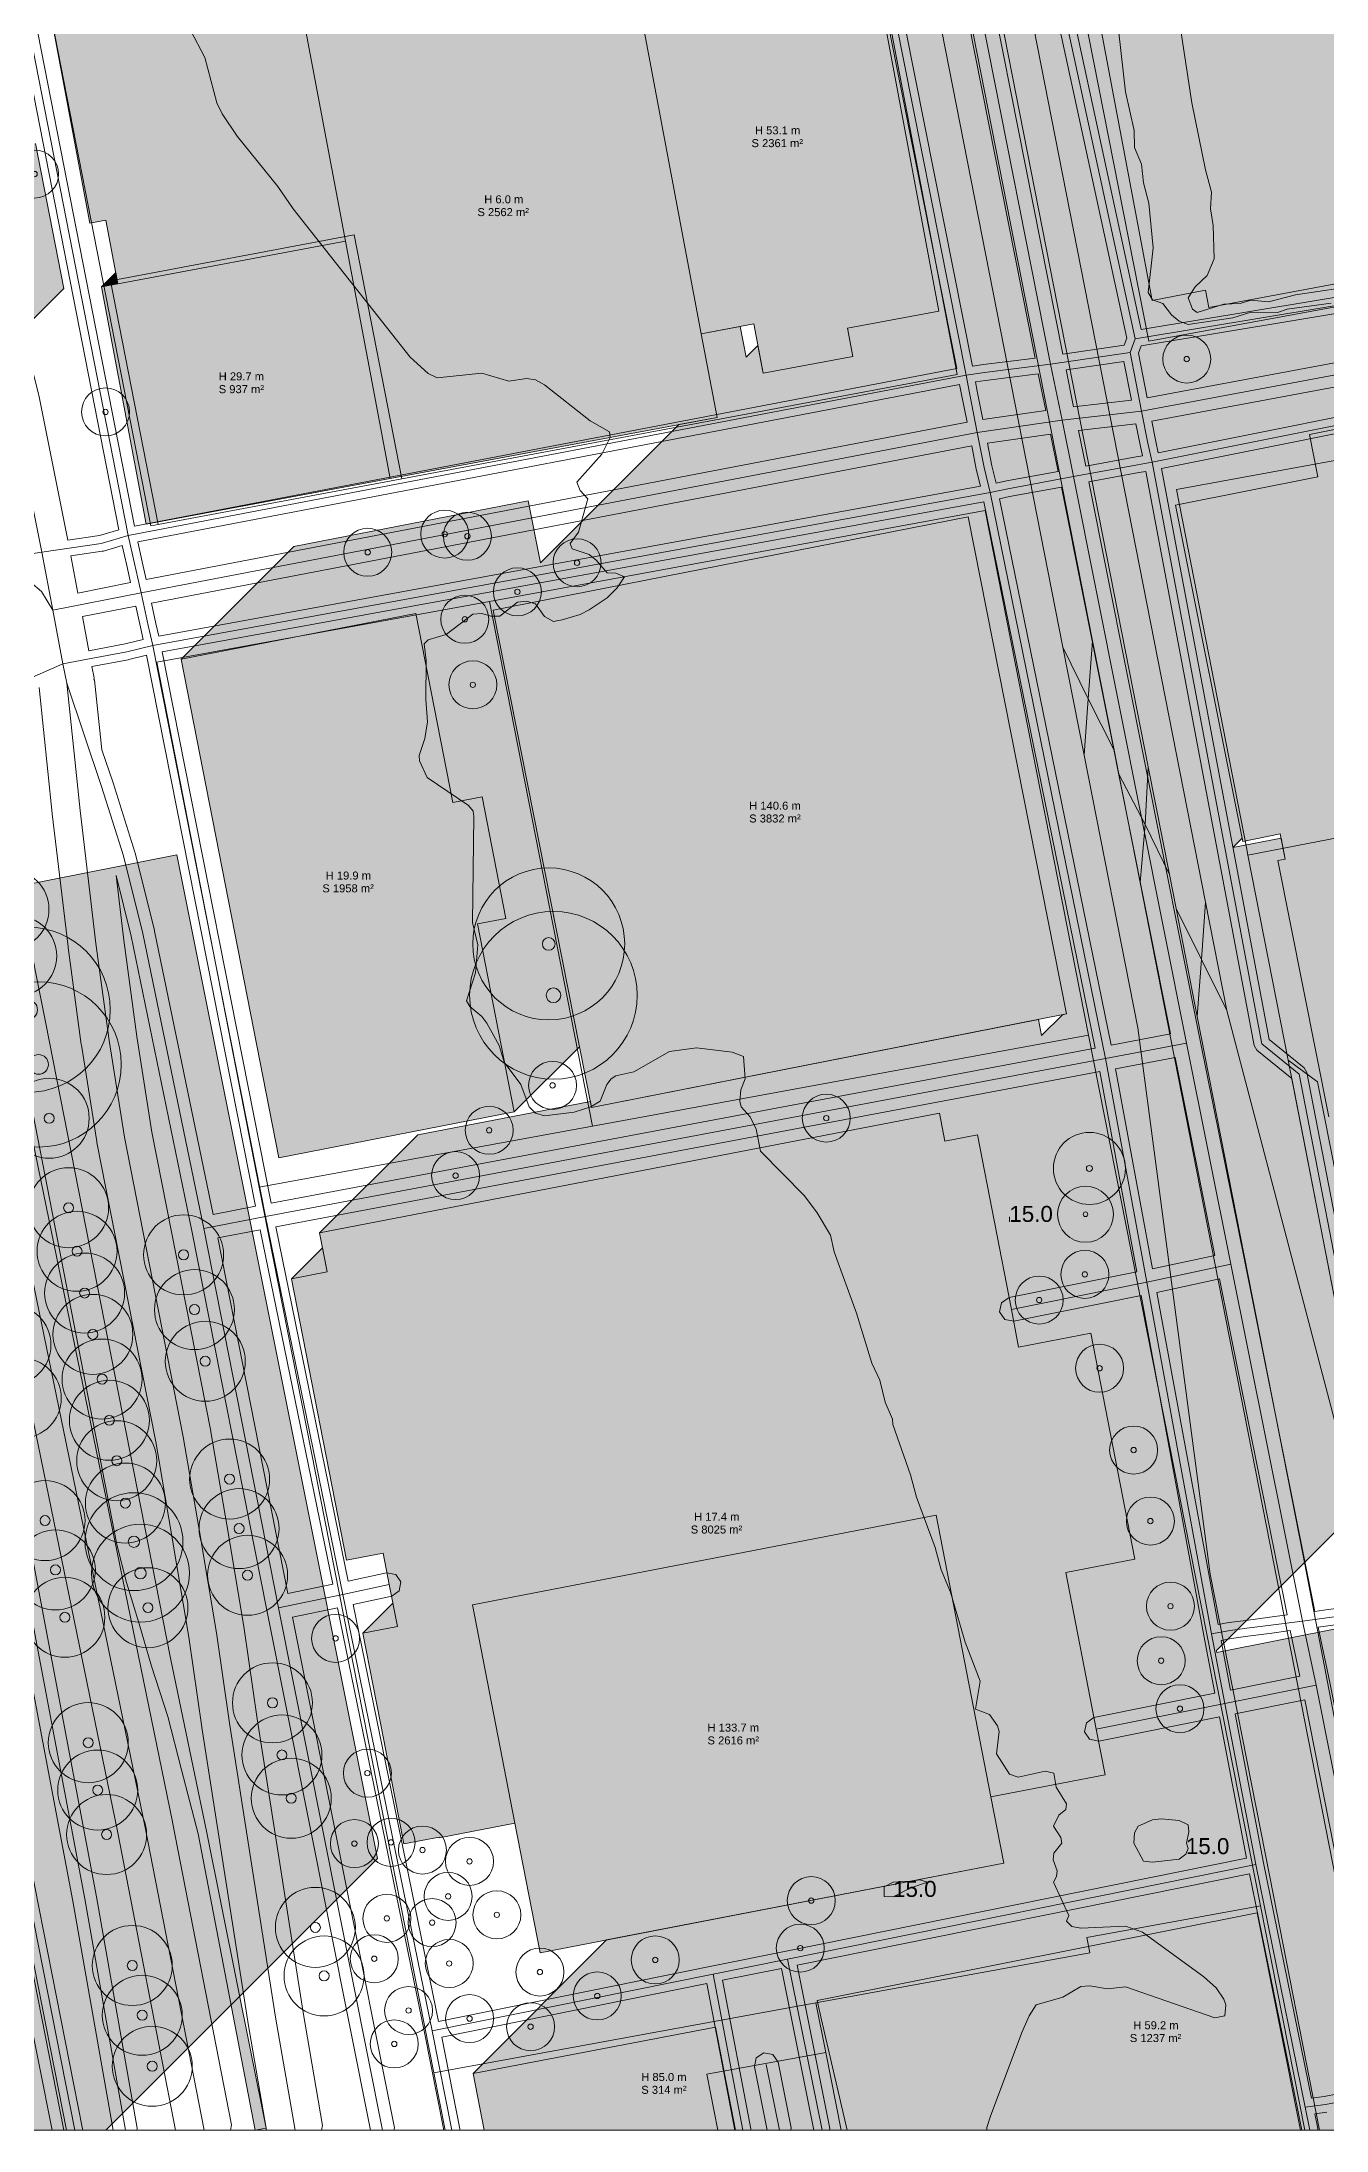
# Model space of a CAD drawing. Header units: metres. Extents: x -8 to 1190, y -11 to 1223.
# Drawn here: x 789.3 to 949.8, y 0 to 261 of the extents above; entities that cross this region are included whole.
import ezdxf

# ---------------------------------------------------------------- set-up
doc = ezdxf.new("R2010")
doc.units = ezdxf.units.M
doc.header["$MEASUREMENT"] = 0
for name, color, linetype, lineweight, true_color in [('TPX_BUILDING_AREAS_TEXT', 7, 'CONTINUOUS', 0, 0x000000), ('TPX_BUILDING_HEIGHTS_TEXT', 7, 'CONTINUOUS', 0, 0x000000), ('TPX_BUILDINGS', 7, 'CONTINUOUS', 0, 0x000000), ('TPX_BUILDINGS_HATCH', 7, 'CONTINUOUS', 0, 0xf0f0f0), ('TPX_BUILDINGS_SHADOWS_HATCH', 7, 'CONTINUOUS', 0, 0x000000), ('TPX_BUILDINGS_SHADOWS_OUTLINES', 7, 'CONTINUOUS', 0, 0x000000), ('TPX_CADASTRES', 7, 'CONTINUOUS', 0, 0x646464), ('TPX_CONTOUR_LINES_5M', 7, 'CONTINUOUS', 0, 0x969696), ('TPX_CONTOUR_LINES_5M_TEXT', 7, 'CONTINUOUS', 0, 0x000000), ('TPX_FRAME_PROJECT', 7, 'CONTINUOUS', 0, 0x000000), ('TPX_RAILWAYS_AXES', 7, 'CONTINUOUS', 0, 0x464646), ('TPX_ROADS_AXES', 7, 'CONTINUOUS', 0, 0x323232), ('TPX_ROADS_CONTOURS', 7, 'CONTINUOUS', 0, 0x646464), ('TPX_ROADS_HATCH', 7, 'CONTINUOUS', 0, 0xc8c8c8), ('TPX_VEGETATION_GREEN_SPACES', 7, 'CONTINUOUS', 0, 0x58ba48), ('TPX_VEGETATION_GREEN_SPACES_HATCH', 7, 'CONTINUOUS', 0, 0x58ba48), ('TPX_VEGETATION_TREES_INDIVIDUAL', 7, 'CONTINUOUS', 0, 0x136734)]:
    doc.layers.add(name, color=color, linetype=linetype, lineweight=lineweight, true_color=true_color)
doc.styles.add('TPX_TEXTE', font='arial.ttf')

# ---------------------------------------------------------------- blocks, each defined once
blk = doc.blocks.new('TREETR003_CR030')
at = {"layer": 'TPX_VEGETATION_TREES_INDIVIDUAL'}
for radius in [3, 0.333]:
    blk.add_circle((0, 0, 0.04), radius, dxfattribs=at)
blk = doc.blocks.new('TREETR003_CR035')
at = {"layer": 'TPX_VEGETATION_TREES_INDIVIDUAL'}
for radius in [3.5, 0.292]:
    blk.add_circle((0, 0, 0.04), radius, dxfattribs=at)
blk = doc.blocks.new('TREETR004_CR045')
at = {"layer": 'TPX_VEGETATION_TREES_INDIVIDUAL'}
for radius in [4.5, 0.375]:
    blk.add_circle((0, 0, 0.04), radius, dxfattribs=at)
blk = doc.blocks.new('TREETR008_CR095')
at = {"layer": 'TPX_VEGETATION_TREES_INDIVIDUAL'}
for radius in [9.5, 0.792]:
    blk.add_circle((0, 0, 0.04), radius, dxfattribs=at)
blk = doc.blocks.new('TREETR006_CR050')
at = {"layer": 'TPX_VEGETATION_TREES_INDIVIDUAL'}
for radius in [5, 0.625]:
    blk.add_circle((0, 0, 0.04), radius, dxfattribs=at)
blk = doc.blocks.new('TREETR007_CR061')
at = {"layer": 'TPX_VEGETATION_TREES_INDIVIDUAL'}
for radius in [6.12, 0.708]:
    blk.add_circle((0, 0, 0.04), radius, dxfattribs=at)
blk = doc.blocks.new('TREETR009_CR105')
at = {"layer": 'TPX_VEGETATION_TREES_INDIVIDUAL'}
for radius in [10.48, 0.917]:
    blk.add_circle((0, 0, 0.04), radius, dxfattribs=at)
blk = doc.blocks.new('TREETR012_CR103')
at = {"layer": 'TPX_VEGETATION_TREES_INDIVIDUAL'}
for radius in [10.33, 1.23]:
    blk.add_circle((0, 0, 0.04), radius, dxfattribs=at)

msp = doc.modelspace()

# ---------------------------------------------------------------- hatches: boundary and pattern name
at = {"layer": 'TPX_BUILDINGS_HATCH'}
for points in [[(976.98, 334.88), (910.4, 322.41), (928.06, 228.71), (934.76, 229.97), (935.16, 227.83), (963.93, 233.21), (963.53, 235.35), (960.53, 251.27), (955.61, 277.4), (952.42, 294.28), (983.54, 300.1), (976.98, 334.88)], [(863.7, 310.4), (855.83, 308.94), (862.27, 274.65), (871.71, 224.53), (878.29, 225.76), (879.44, 219.61), (890.64, 221.69), (889.97, 225.24), (901.4, 227.37), (894.68, 263.18), (888.91, 262.11), (879.32, 313.31), (868.52, 311.29), (868.09, 313.6), (863.26, 312.7), (863.7, 310.4)], [(813.68, 304.15), (783.93, 298.59), (795.26, 238.35), (797.3, 238.74), (798.79, 230.78), (827.24, 236.1), (821.42, 267.02), (814.68, 302.92), (813.93, 302.78), (813.68, 304.15)], [(862.27, 274.65), (821.42, 267.02), (827.24, 236.1), (832.83, 206.43), (873.69, 214.08), (871.71, 224.53), (862.27, 274.65)], [(798.79, 230.78), (796.75, 230.41), (802.33, 200.72), (832.83, 206.43), (827.24, 236.1), (798.79, 230.78)], [(948.79, 206.64), (931.01, 203.11), (939.39, 161.09), (944.08, 162.02), (944.71, 158.87), (943.77, 158.69), (950.16, 126.65), (961.3, 128.86), (960.89, 130.95), (967.32, 132.23), (967.92, 129.23), (980.98, 131.81), (980.44, 134.5), (984.3, 135.27), (982.98, 141.91), (981.19, 141.55), (980.12, 146.89), (958.51, 142.61), (954.25, 164.03), (975.85, 168.31), (974.81, 173.56), (979.35, 174.45), (977.35, 184.49), (981.2, 185.25), (986.46, 186.29), (980.05, 218.37), (947.72, 211.96), (948.79, 206.64)], [(905.07, 201.65), (845.69, 189.97), (857.95, 128.04), (857.99, 127.84), (917.36, 139.52), (905.07, 201.65)], [(836.02, 189.59), (806.69, 183.87), (818.91, 121.53), (848.34, 127.27), (843.73, 150.78), (847.28, 151.46), (844.31, 166.66), (840.65, 165.95), (836.02, 189.59)], [(824.94, 107.28), (820.5, 106.41), (827.35, 71.23), (831.94, 72.12), (832.7, 68.21), (833.72, 62.96), (829.42, 62.13), (831.98, 48.97), (834.54, 35.79), (838.93, 36.63), (838.95, 36.54), (848.41, 38.37), (851.56, 22.17), (909.52, 33.38), (907.92, 41.66), (922.2, 44.43), (921.09, 50.11), (917.29, 69.69), (925.91, 71.36), (920.42, 99.63), (911.38, 97.88), (910.47, 102.59), (906.22, 124.41), (902.15, 123.62), (901.47, 127.13), (823.99, 112.15), (824.94, 107.28)], [(759.52, 118.49), (741.59, 114.92), (764.55, 0), (790.59, 0), (779.17, 57.16), (766.64, 119.89), (762.62, 119.1), (759.52, 118.49)], [(901.07, 76.87), (843.1, 65.67), (848.41, 38.37), (851.56, 22.17), (909.52, 33.38), (907.92, 41.66), (901.07, 76.87)], [(941.2, 27.18), (886.21, 16.22), (886.76, 13.78), (889.94, 0), (946.63, 0), (941.2, 27.18)], [(873.49, 12.9), (843.21, 7.11), (844.58, 0), (875.98, 0), (873.49, 12.9)]]:
    msp.add_hatch(color=256, dxfattribs=at).paths.add_polyline_path(points)
at = {"layer": 'TPX_BUILDINGS_SHADOWS_HATCH'}
h = msp.add_hatch(color=256, dxfattribs=at)
h.paths.add_polyline_path([(820.76, 197.94), (806.69, 183.87), (836.02, 189.59), (840.65, 165.95), (844.31, 166.66), (847.28, 151.46), (843.73, 150.78), (848.34, 127.27), (856.49, 135.43), (845.69, 189.97), (905.07, 201.65), (917.36, 139.52), (916.85, 139.42), (914.25, 136.81), (913.85, 138.83), (857.99, 127.84), (857.85, 128.59), (836.26, 124.42), (823.99, 112.15), (901.47, 127.13), (902.15, 123.62), (906.22, 124.41), (910.47, 102.59), (911.38, 97.88), (920.42, 99.63), (925.91, 71.36), (917.29, 69.69), (921.09, 50.11), (922.2, 44.43), (907.92, 41.66), (909.52, 33.38), (859.88, 23.78), (843.21, 7.11), (873.49, 12.9), (875.98, 0), (889.94, 0), (886.76, 13.78), (886.21, 16.22), (941.2, 27.18), (946.63, 0), (971.8, 0), (969.06, 13.62), (960.15, 57.8), (968.89, 59.55), (967.59, 65.96), (936.16, 59.69), (936.11, 59.97), (978.93, 102.79), (973.41, 101.7), (967.92, 129.23), (967.32, 132.23), (960.89, 130.95), (961.3, 128.86), (950.16, 126.65), (943.77, 158.69), (944.71, 158.87), (944.19, 161.47), (938.14, 160.31), (939.31, 161.47), (931.01, 203.11), (948.79, 206.64), (947.72, 211.96), (980.05, 218.37), (986.46, 186.29), (999.41, 188.86), (1000.36, 184.08), (1007.79, 146.81), (1015.14, 109.96), (1003.67, 107.69), (974.26, 78.28), (1019.42, 87.35), (1031.95, 25.21), (1037.02, 0), (1050.86, 0), (1055.22, 4.36), (1055.04, 5.24), (1052.65, 14.83), (1050.31, 28.52), (1038.61, 90.39), (1101.74, 102.52), (1113.86, 39.95), (1115.19, 31.82), (1116.17, 26.52), (1106.13, 24.67), (1106.71, 21.57), (1099.18, 20.19), (1098.61, 23.29), (1083.08, 20.43), (1084.08, 15.6), (1117.36, 22.46), (1122.01, 0), (1141.64, 0), (1135.67, 31.11), (1134.43, 37.86), (1133.31, 44), (1124.2, 90.89), (1127.67, 91.56), (1126.46, 97.9), (1128.2, 98.34), (1126.92, 105.47), (1156.02, 111.37), (1157.69, 102.89), (1171.48, 105.51), (1171.23, 106.82), (1176.69, 107.86), (1177.96, 101.21), (1182.56, 102.09), (1184.57, 91.62), (1184.57, 144.83), (1162.74, 140.41), (1168.24, 145.92), (1158.22, 144.02), (1159.56, 137.23), (1158.47, 137.02), (1146, 124.55), (1144.13, 134.22), (1118.27, 129.17), (1117.34, 133.89), (1116.58, 138.22), (1105.52, 136.09), (1099.25, 167.18), (1054.1, 158.12), (1041.12, 145.14), (1035.3, 174.32), (1037.28, 176.3), (1036.04, 182.51), (1023.36, 180.13), (1016.57, 215.9), (1013.66, 215.33), (1010.25, 232.41), (1016.78, 238.94), (1016.17, 242.05), (1010, 240.89), (997.07, 299.61), (989.84, 298.19), (988.54, 305.1), (995.65, 312.21), (992.73, 327.59), (991.72, 327.4), (989.95, 336.74), (1053.81, 348.77), (1072.08, 252.58), (1087.43, 267.92), (1069.15, 364.12), (1011.67, 353.28), (1009.08, 366.99), (942.5, 354.51), (920.33, 332.35), (916.86, 350.86), (906.07, 348.84), (905.64, 351.14), (900.81, 350.25), (897.89, 347.32), (893.38, 346.49), (855.83, 308.94), (863.7, 310.4), (863.26, 312.7), (868.09, 313.6), (868.52, 311.29), (879.32, 313.31), (888.91, 262.11), (894.68, 263.18), (901.4, 227.37), (889.97, 225.24), (890.64, 221.69), (879.44, 219.61), (878.8, 223.08), (877.31, 221.59), (876.59, 225.44), (871.71, 224.53), (873.69, 214.08), (868.9, 213.18), (851.61, 195.89), (850.09, 203.66), (820.76, 197.94)])
h.paths.add_polyline_path([(910.4, 322.41), (976.98, 334.88), (983.54, 300.1), (952.42, 294.28), (955.61, 277.4), (960.53, 251.27), (985.15, 255.88), (988.56, 256.52), (988.4, 257.37), (997.12, 259.01), (999.27, 247.58), (994.79, 246.74), (995.8, 241.39), (963.53, 235.35), (963.93, 233.21), (935.16, 227.83), (934.76, 229.97), (928.06, 228.71), (910.4, 322.41)], flags=16)
h.paths.add_polyline_path([(932.85, 332.19), (936.91, 333.01), (937.25, 331.36), (933.19, 330.54), (932.85, 332.19)], flags=16)
for points in [[(704.47, 313.37), (666.36, 275.26), (673.11, 276.7), (688.33, 282.46), (734.09, 290.61), (734.74, 287.25), (734.85, 286.7), (735.38, 283.76), (736.01, 280.47), (736.15, 279.76), (737.17, 274.41), (737.35, 273.42), (742.17, 247.99), (743.21, 242.54), (744.04, 238.19), (744.79, 234.26), (745.19, 232.12), (745.87, 232.24), (747.7, 222.96), (746.61, 222.75), (749.02, 209.96), (750.37, 210.22), (753.92, 192.1), (792.03, 230.21), (788.48, 248.33), (787.13, 248.07), (784.87, 260.12), (785.81, 261.07), (783.98, 270.35), (783.31, 270.24), (782.9, 272.37), (782.15, 276.31), (781.32, 280.66), (780.29, 286.11), (775.46, 311.53), (775.28, 312.52), (774.26, 317.87), (774.13, 318.58), (773.5, 321.87), (772.96, 324.82), (772.85, 325.37), (772.2, 328.72), (726.44, 320.58), (711.22, 314.81), (704.47, 313.37)], [(798.53, 232.18), (796.75, 230.41), (798.79, 230.78), (798.53, 232.18)], [(727.55, 143.62), (723.31, 139.38), (734.3, 141.57), (738.72, 142.44), (754.13, 145.51), (756.29, 134.67), (759.52, 118.49), (762.62, 119.1), (766.64, 119.89), (779.17, 57.16), (790.59, 0), (797.29, 0), (831.23, 33.95), (818.69, 96.69), (806.16, 159.42), (802.15, 158.63), (799.05, 158.01), (781.12, 154.45), (761.37, 134.71), (760.53, 138.92), (758.37, 149.75), (742.97, 146.68), (738.54, 145.81), (727.55, 143.62)], [(824.36, 110.27), (820.5, 106.41), (824.94, 107.28), (824.36, 110.27)], [(833.16, 65.87), (829.42, 62.13), (833.72, 62.96), (833.16, 65.87)]]:
    msp.add_hatch(color=256, dxfattribs=at).paths.add_polyline_path(points)
at = {"layer": 'TPX_ROADS_HATCH'}
msp.add_hatch(color=256, dxfattribs=at).paths.add_polyline_path([(878.59, 9.03), (878.37, 7.91), (879.95, 0), (882.89, 0), (882.95, 0.29), (881.31, 8.49), (880.67, 9.45), (879.55, 9.67), (878.59, 9.03)])
at = {"layer": 'TPX_VEGETATION_GREEN_SPACES_HATCH'}
msp.add_hatch(color=256, dxfattribs=at).paths.add_polyline_path([(782.08, 177.21), (778.37, 176.51), (779.4, 171.46), (781.27, 161.58), (783.39, 151.18), (786.06, 137.88), (798.66, 73.22), (799.85, 68.47), (801.46, 63.29), (802.98, 57.99), (805.03, 51.73), (806.74, 45.04), (808.81, 37.03), (815.96, 0), (817.32, 0.27), (809.9, 37.17), (805.35, 58.99), (789.73, 138.54), (787.04, 152.13), (784.93, 162.58), (783.01, 172.36), (782.08, 177.21)])

# ---------------------------------------------------------------- linework, layer by layer
at = {"layer": 'TPX_BUILDINGS', "elevation": 0.04}
for points in [[(976.98, 334.88), (910.4, 322.41), (928.06, 228.71), (934.76, 229.97), (935.16, 227.83), (963.93, 233.21), (963.53, 235.35), (960.53, 251.27), (955.61, 277.4), (952.42, 294.28), (983.54, 300.1)], [(863.7, 310.4), (855.83, 308.94), (862.27, 274.65), (871.71, 224.53), (878.29, 225.76), (879.44, 219.61), (890.64, 221.69), (889.97, 225.24), (901.4, 227.37), (894.68, 263.18), (888.91, 262.11), (879.32, 313.31), (868.52, 311.29), (868.09, 313.6), (863.26, 312.7)], [(813.68, 304.15), (783.93, 298.59), (795.26, 238.35), (797.3, 238.74), (798.79, 230.78), (827.24, 236.1), (821.42, 267.02), (814.68, 302.92), (813.93, 302.78)], [(862.27, 274.65), (821.42, 267.02), (827.24, 236.1), (832.83, 206.43), (873.69, 214.08), (871.71, 224.53)], [(798.79, 230.78), (796.75, 230.41), (802.33, 200.72), (832.83, 206.43), (827.24, 236.1)], [(905.07, 201.65), (845.69, 189.97), (857.95, 128.04), (857.99, 127.84), (917.36, 139.52)], [(836.02, 189.59), (806.69, 183.87), (818.91, 121.53), (848.34, 127.27), (843.73, 150.78), (847.28, 151.46), (844.31, 166.66), (840.65, 165.95)], [(824.94, 107.28), (820.5, 106.41), (827.35, 71.23), (831.94, 72.12), (832.7, 68.21), (833.72, 62.96), (829.42, 62.13), (831.98, 48.97), (834.54, 35.79), (838.93, 36.63), (838.95, 36.54), (848.41, 38.37), (851.56, 22.17), (909.52, 33.38), (907.92, 41.66), (922.2, 44.43), (921.09, 50.11), (917.29, 69.69), (925.91, 71.36), (920.42, 99.63), (911.38, 97.88), (910.47, 102.59), (906.22, 124.41), (902.15, 123.62), (901.47, 127.13), (823.99, 112.15)], [(759.52, 118.49), (741.59, 114.92), (764.55, 0), (790.59, 0), (779.17, 57.16), (766.64, 119.89), (762.62, 119.1)], [(901.07, 76.87), (843.1, 65.67), (848.41, 38.37), (851.56, 22.17), (909.52, 33.38), (907.92, 41.66)], [(941.2, 27.18), (886.21, 16.22), (886.76, 13.78), (889.94, 0), (946.63, 0)], [(873.49, 12.9), (843.21, 7.11), (844.58, 0), (875.98, 0)]]:
    msp.add_lwpolyline(points, close=True, dxfattribs=at)
msp.add_lwpolyline([(980.05, 218.37), (947.72, 211.96), (948.79, 206.64), (931.01, 203.11), (939.39, 161.09), (944.08, 162.02), (944.71, 158.87), (943.77, 158.69), (950.16, 126.65)], dxfattribs=at)
at = {"layer": 'TPX_BUILDINGS_SHADOWS_OUTLINES', "elevation": 0.04}
for points in [[(910.4, 322.41), (976.98, 334.88), (983.54, 300.1), (952.42, 294.28), (955.61, 277.4), (960.53, 251.27), (985.15, 255.88), (988.56, 256.52), (988.4, 257.37), (997.12, 259.01), (999.27, 247.58), (994.79, 246.74), (995.8, 241.39), (963.53, 235.35), (963.93, 233.21), (935.16, 227.83), (934.76, 229.97), (928.06, 228.71)], [(798.53, 232.18), (796.75, 230.41), (798.79, 230.78)], [(727.55, 143.62), (723.31, 139.38), (734.3, 141.57), (738.72, 142.44), (754.13, 145.51), (756.29, 134.67), (759.52, 118.49), (762.62, 119.1), (766.64, 119.89), (779.17, 57.16), (790.59, 0), (797.29, 0), (831.23, 33.95), (818.69, 96.69), (806.16, 159.42), (802.15, 158.63), (799.05, 158.01), (781.12, 154.45), (761.37, 134.71), (760.53, 138.92), (758.37, 149.75), (742.97, 146.68), (738.54, 145.81)], [(824.36, 110.27), (820.5, 106.41), (824.94, 107.28)], [(833.16, 65.87), (829.42, 62.13), (833.72, 62.96)]]:
    msp.add_lwpolyline(points, close=True, dxfattribs=at)
for points in [[(894.68, 263.18), (901.4, 227.37), (889.97, 225.24), (890.64, 221.69), (879.44, 219.61), (878.8, 223.08), (877.31, 221.59), (876.59, 225.44), (871.71, 224.53), (873.69, 214.08), (868.9, 213.18), (851.61, 195.89), (850.09, 203.66), (820.76, 197.94), (806.69, 183.87), (836.02, 189.59), (840.65, 165.95), (844.31, 166.66), (847.28, 151.46), (843.73, 150.78), (848.34, 127.27), (856.49, 135.43), (845.69, 189.97), (905.07, 201.65), (917.36, 139.52), (916.85, 139.42), (914.25, 136.81), (913.85, 138.83), (857.99, 127.84), (857.85, 128.59), (836.26, 124.42), (823.99, 112.15), (901.47, 127.13), (902.15, 123.62), (906.22, 124.41), (910.47, 102.59), (911.38, 97.88), (920.42, 99.63), (925.91, 71.36), (917.29, 69.69), (921.09, 50.11), (922.2, 44.43), (907.92, 41.66), (909.52, 33.38), (859.88, 23.78), (843.21, 7.11), (873.49, 12.9), (875.98, 0), (889.94, 0), (886.76, 13.78), (886.21, 16.22), (941.2, 27.18), (946.63, 0), (971.8, 0)], [(753.92, 192.1), (792.03, 230.21), (788.48, 248.33)], [(950.16, 126.65), (943.77, 158.69), (944.71, 158.87), (944.19, 161.47), (938.14, 160.31), (939.31, 161.47), (931.01, 203.11), (948.79, 206.64), (947.72, 211.96), (980.05, 218.37)], [(967.59, 65.96), (936.16, 59.69), (936.11, 59.97), (978.93, 102.79)]]:
    msp.add_lwpolyline(points, dxfattribs=at)
at = {"layer": 'TPX_CADASTRES', "elevation": 0.02}
for points in [[(1053.71, 348.88), (908.24, 322.01), (927.64, 223.62), (964.35, 230.36), (955.08, 277.39), (990.91, 283.97), (991.58, 280.36), (993.51, 280.71), (1001.58, 237.2), (1073.03, 250.33)], [(884.71, 318.63), (783.4, 300.03), (802.9, 200.52), (803.82, 200.69), (797.85, 231.17), (828.32, 236.89), (834.29, 206.41), (903.68, 219.45)], [(828.32, 236.89), (797.85, 231.17), (803.82, 200.69), (834.29, 206.41)], [(995.47, 216.85), (931.12, 205.05), (939.86, 160.32), (940.05, 159.37), (954.82, 162.24), (954.9, 161.83), (968.93, 164.55), (968.9, 164.7), (975.94, 166.07), (972.85, 181.87), (1001.24, 187.38), (1001.22, 187.51)], [(907.18, 202.45), (845.22, 191.09), (858.1, 125.5), (920.13, 136.87)], [(845.22, 191.09), (803.64, 183.47), (816.45, 117.87), (858.1, 125.5)], [(954.82, 162.24), (940.05, 159.37), (945.06, 133.74), (948.75, 131.03), (951.14, 118.81), (959.87, 120.52), (962.21, 108.52), (970.49, 110.14), (972.34, 100.67), (1016.54, 109.3), (1001.24, 187.38), (972.85, 181.87), (975.94, 166.07), (968.9, 164.7), (968.93, 164.55), (954.9, 161.83)], [(763, 147.62), (721.41, 140.03), (749.39, 0), (792.02, 0)], [(858.1, 125.5), (816.45, 117.87), (838.28, 7.16), (886.05, 15.92), (920.27, 22.19), (919.9, 24.08), (941.61, 28.06), (920.13, 136.87)], [(948.75, 131.03), (945.06, 133.74), (952.29, 96.75), (955, 97.28), (972.34, 100.67), (970.49, 110.14), (962.21, 108.52), (959.87, 120.52), (951.14, 118.81)], [(920.27, 22.19), (886.05, 15.92), (887.28, 9.73), (889.2, 0), (947.14, 0), (941.61, 28.06), (919.9, 24.08)], [(886.05, 15.92), (838.28, 7.16), (839.69, 0), (873.8, 0), (872.41, 7.01), (887.28, 9.73)]]:
    msp.add_lwpolyline(points, close=True, dxfattribs=at)
at = {"layer": 'TPX_CONTOUR_LINES_5M', "elevation": 0.05}
for points in [[(923.63, 264.74), (924.74, 254.79), (925.82, 249.92), (925.86, 247.81), (926.75, 245.74), (926.98, 243.38), (927.66, 240.86), (928.2, 235.28), (927.57, 229.71), (928.1, 228.77), (929.4, 228.31), (930.51, 226.92), (931.45, 226.12), (932.57, 225.68), (938.15, 226.52), (940.39, 227.23), (943.74, 227.19), (944.96, 227.61), (950.45, 228.36)], [(931.11, 265.96), (933.05, 253.41), (934.72, 245.04), (935.5, 242.25), (935.38, 240.16), (935.7, 238.07), (935.83, 233.89), (934.96, 231.8), (933.44, 230.4), (932.59, 229.01), (933.12, 227.61), (933.68, 227.19), (937.04, 228.23), (939.06, 228.31), (940.39, 228.75), (942.62, 228.54), (945.98, 229.38), (951.56, 230.25)], [(907.39, 0), (907.39, 0.35), (907.87, 1.74), (911.8, 12.2), (912.69, 14.29), (913.57, 15.67), (916.92, 16.62), (919.16, 17.98), (920.27, 18.04), (922.51, 17.69), (924.74, 17.94), (935.92, 14.05), (937.17, 14.29), (937.28, 15.69), (937.05, 16.38), (936.08, 17.78), (934.53, 19.17), (926.87, 24.75), (924.74, 25.51), (919.16, 25.25), (918.04, 25.45), (917.35, 26.14), (917.67, 26.84), (915.74, 31.02), (916.12, 31.72), (916.19, 32.42), (915.7, 33.81), (915.8, 34.65), (916.8, 35.9), (916.66, 36.6), (915.72, 37.99), (916.41, 39.39), (917.27, 40.09), (917.35, 40.78), (916.07, 42.87), (915.8, 44.64), (914.69, 44.87), (911.33, 44.12), (910.22, 44.51), (908.61, 47.06), (908.95, 49.85), (908.72, 50.54), (907.75, 51.94), (905.99, 52.63), (906.58, 56.12), (904.68, 61), (902.86, 67.27), (901.68, 70.06), (900.96, 72.85), (898.61, 79.12), (897.88, 81.91), (895.65, 88.19), (895.61, 88.88), (894.71, 90.98), (894.02, 93.76), (893.05, 95.86), (891.11, 102.13), (888.32, 109.8), (887.88, 111.89), (886.18, 114.68), (884.61, 116.77), (879.1, 122.35), (878.59, 125.14), (877.81, 126.65), (876.7, 127.92), (876.52, 128.62), (876.67, 130.02), (877.18, 131.41), (877.01, 134.2), (875.57, 134.75), (871.1, 135.28), (867.75, 134.81), (863.28, 132.29), (861.05, 131.78), (860.43, 131.41), (859.89, 130.71), (859.07, 128.62), (857.91, 127.92), (855.84, 127.23), (852.11, 126.8), (850.99, 127.12), (850.21, 127.92), (849.16, 130.71), (847.07, 133.5), (846.46, 135.59), (844.91, 138.38), (844.28, 139.22), (842.79, 140.47), (842.35, 141.17), (843.5, 144.66), (843.76, 148.14), (843.12, 150.93), (843.3, 164.18), (843.19, 164.87), (842.63, 165.57), (837.44, 169.06), (836.47, 171.15), (836.46, 171.84), (837.16, 173.94), (837.47, 176.03), (837.28, 178.82), (837.34, 183.7), (837.06, 185.79), (837.58, 186.28), (839.81, 186.93), (843.17, 189.47), (844.28, 189.57), (845.4, 189.23), (846.52, 189.25), (848.75, 191), (849.87, 191.11), (850.99, 190.8), (852.11, 189.19), (853.22, 188.59), (854.34, 188.77), (856.58, 189.44), (857.69, 190.01), (859.93, 191.52), (861.19, 192.76), (862.13, 194.15), (861.05, 194.6), (859.93, 194.66), (858.58, 196.24), (857.7, 196.94), (855.58, 197.64), (855.34, 198.33), (856.35, 199.73), (857.53, 203.91), (856.58, 204.94), (856.17, 206), (859.26, 209.49), (860.32, 211.58), (860.22, 212.28), (857.82, 213.67), (852.11, 218.17), (850.99, 218.79), (849.87, 218.94), (847.64, 218.63), (844.28, 219.6), (838.7, 219.04), (837.58, 219.58), (835.34, 221.63), (820.7, 240.16), (818.8, 242.95), (813.69, 249.23), (811.84, 252.01), (811.17, 253.41), (809.64, 259.06), (807.88, 262.47)], [(910.22, 114.17), (910.22, 113.53), (910.22, 114.17)], [(928.1, 38.78), (926.31, 37.99), (925.86, 37.16), (925.8, 35.9), (926.98, 33.65), (928.1, 33.51), (931.45, 33.86), (932.29, 34.51), (932.59, 35.21), (932.35, 35.9), (932.65, 37.3), (932.57, 38.15), (931.45, 38.72), (929.21, 38.9), (928.1, 38.78)], [(897.92, 31.13), (895.69, 31.01), (894.57, 30.44), (894.57, 29.23), (895.69, 29.16), (897.92, 30.29), (899.99, 31.02), (899.04, 31.28), (897.92, 31.13)]]:
    msp.add_lwpolyline(points, dxfattribs=at)
at = {"layer": 'TPX_FRAME_PROJECT', "elevation": 0}
msp.add_lwpolyline([(0, 0), (1184.57, 0), (1184.57, 1218.59), (0, 1218.59)], close=True, dxfattribs=at)
at = {"layer": 'TPX_RAILWAYS_AXES', "elevation": 0.03}
for points in [[(722.46, 1218.59), (758.46, 1044), (792.67, 863.15), (833.81, 650.85), (840.42, 586.33), (846.61, 543.34), (856.45, 493.04), (884.29, 351.45), (916.92, 185.38), (919.58, 171.87), (926.28, 137.79), (935.34, 69.5), (942.77, 31.69), (949, 0)], [(968.98, 0), (962.05, 35.36), (954.91, 73.39), (937.42, 139.94), (934.76, 153.49), (895.39, 353.76), (867.6, 495.21), (857.4, 545.98), (849.42, 587.62), (842.81, 652.13), (802.16, 864.65), (767.5, 1045.86), (734.29, 1218.59)], [(960.86, 0), (954.23, 33.88), (946.95, 71.82), (933.71, 139.22), (931.06, 152.71), (930.22, 156.97), (927.57, 170.42), (891.69, 352.99), (863.88, 494.49), (855.24, 526.27), (841.36, 554.35), (823.35, 579.93), (801.65, 602.4), (776.79, 621.19)], [(774.21, 615.9), (798.51, 597.87), (819.78, 576.27), (837.53, 551.63), (851.32, 524.54), (860.16, 493.76), (887.99, 352.22), (920.63, 186.17), (923.31, 172.5), (923.9, 169.47), (926.57, 155.95), (929.99, 138.51), (943.24, 71.05), (950.67, 33.27), (957.15, 0)], [(923.31, 172.5), (920.07, 178.91), (916.92, 185.38)], [(919.58, 171.87), (920.07, 178.91), (920.63, 186.17)], [(926.57, 155.95), (927.21, 163.2), (927.57, 170.42)], [(930.22, 156.97), (927.21, 163.2), (923.9, 169.47)], [(937.42, 139.94), (934.23, 146.34), (931.06, 152.71)], [(933.71, 139.22), (934.23, 146.34), (934.76, 153.49)]]:
    msp.add_lwpolyline(points, dxfattribs=at)
at = {"layer": 'TPX_ROADS_AXES', "elevation": 0.03}
for points in [[(751.82, 450.63), (757.92, 418.25), (763.42, 390.36), (772.5, 342.21), (773.24, 338.3), (773.69, 336.07), (775.41, 326.59), (776.61, 319.97), (776.97, 318.02), (777.11, 317.26), (777.99, 312.4), (779.07, 306.39), (779.94, 301.93), (800.07, 199.33)], [(877.11, 355.57), (878.91, 348.35), (880.24, 343.01), (881.17, 339.55), (882.5, 331.24), (883.66, 323.99), (884.35, 320.39), (894.86, 269.57), (904.82, 219.38), (905.22, 217.15), (906.21, 212.2), (907.07, 207.82), (907.81, 204.69), (922.25, 133.97), (927.41, 105.99), (935.51, 62.03), (937.17, 53.33), (941.02, 33.22), (947.21, 2.89), (947.8, 0)], [(925.93, 223.9), (915.25, 273.26)], [(905.33, 271.45), (906.83, 263.91), (915.38, 220.74), (916.82, 213.72)], [(925.93, 223.9), (1005.85, 237.16), (1073.5, 249.44), (1074.54, 250.29), (1075.19, 251.24), (1075.17, 252.11)], [(1007.29, 229.83), (1002.21, 228.97), (926.76, 214.88), (916.82, 213.72)], [(925.33, 222.2), (915.38, 220.74), (907.13, 219.69), (904.82, 219.38), (800.07, 199.33), (796.69, 198.34), (789.26, 197.23), (784.1, 196.44), (781.14, 195.8), (773.46, 194.32), (768.71, 193.32), (761.01, 191.76), (758.29, 191.23), (756.49, 190.92), (718.3, 183.88), (684.04, 177.58), (681.78, 177.16), (679.71, 176.77), (676.22, 176.1), (674.29, 175.78), (673.66, 175.66)], [(787.29, 181.23), (791.92, 183.28), (794.98, 183.86), (799.9, 184.79), (803.15, 185.59), (907.81, 204.69), (910.04, 205.16), (918.25, 206.68), (926.25, 208.17), (928.08, 208.48), (1003.26, 223.52)], [(925.33, 222.2), (925.93, 223.9)], [(969.64, 0), (968.35, 6.71), (967.98, 8.59), (967.04, 13.24), (965.51, 20.79), (956.81, 65.33), (958.34, 69.41), (956.81, 78.42), (954.3, 91.53), (946.43, 132.01), (941.8, 135.77), (928.08, 208.48), (927.55, 210.84), (926.76, 214.88), (925.33, 222.2)], [(790.65, 189.97), (789.26, 197.23), (785.47, 216.17)], [(790.65, 189.97), (801.68, 192.16), (906.21, 212.2), (916.82, 213.72)], [(916.82, 213.72), (918.25, 206.68), (932.38, 135.87), (937.92, 108.25), (946.88, 63.64), (948.57, 55.62), (952.56, 35.55), (957.12, 11.42)], [(802.58, 188.09), (801.68, 192.16), (800.87, 195.81), (800.07, 199.33)], [(790.65, 189.97), (789.23, 192.33), (787.86, 193.48), (786.1, 194.13), (784.57, 194.13), (781.59, 193.53)], [(758.66, 189.07), (759.31, 183.82), (759.74, 180.22), (759.7, 178.98), (759.76, 176.24), (760.16, 173.47), (760.55, 170.38), (763.17, 155.88), (764.01, 151.21), (764.9, 146.99), (781.98, 57.73), (793.4, 0)], [(792.4, 180.85), (791.92, 183.28), (790.65, 189.97)], [(802.58, 188.09), (803.15, 185.59), (817.24, 114.19), (826.92, 66.96), (838.09, 12.43), (840.54, 0)], [(820.93, 0), (818.48, 14.14), (812.73, 50.89), (811.11, 62.15), (808.95, 75.09), (806.96, 86.68), (799.6, 124.13), (797.68, 136.19), (796.05, 148.31), (794.06, 164.94), (792.4, 180.85)], [(831.88, 0), (818.86, 65.3), (809.51, 112.7), (801.91, 149.56), (799.49, 159.28), (796.75, 167.95), (792.4, 180.85)], [(771.45, 178.24), (775.37, 165.69), (778.42, 153.37), (802.19, 37.84), (809.56, 0)], [(771.22, 169.32), (771.55, 161.1), (772.22, 153.51), (773.82, 140.4), (776.01, 127.42), (794.65, 28.91), (799.72, 0)], [(932.38, 135.87), (922.25, 133.97), (817.24, 114.19), (809.51, 112.7)], [(937.92, 108.25), (927.41, 105.99), (910.47, 102.59)], [(818.86, 65.3), (826.92, 66.96), (832.7, 68.21)], [(935.51, 62.03), (937.84, 62.47), (939.91, 62.74), (942.91, 63.13), (946.88, 63.64), (949.62, 64), (952.4, 64.37), (954.47, 64.64), (956.81, 65.33)], [(948.57, 55.62), (937.17, 53.33), (921.09, 50.11)], [(941.02, 33.22), (882.51, 21.4), (873.19, 19.52), (838.09, 12.43)], [(882.51, 21.4), (886.82, 0)], [(873.19, 19.52), (876.9, 0)], [(879.84, 8.2), (881.48, 0)], [(947.21, 2.89), (949.74, 3.23), (951.48, 3.55), (954.4, 4.08), (958.39, 4.82), (961.64, 5.41), (963.51, 5.75), (965.47, 6.11), (968.35, 6.71)]]:
    msp.add_lwpolyline(points, dxfattribs=at)
at = {"layer": 'TPX_ROADS_CONTOURS', "elevation": 0.03}
for points in [[(906.59, 323.38), (984.86, 338.33), (1004.66, 237.98), (926.71, 225.05), (916.23, 273.46)], [(781.12, 301.12), (883.57, 319.24), (893.88, 269.37), (903.64, 220.18), (800.86, 200.5)], [(774.71, 299.96), (776.91, 300.38), (779.15, 300.78), (798.91, 200.03), (796.47, 199.32), (792.53, 198.73), (788.91, 216.86), (788.85, 216.94), (788.86, 217.04), (786.14, 227.67), (784.99, 243.45), (784.97, 243.61), (781.12, 265.05), (775.73, 293.44)], [(907.25, 270.77), (913.22, 271.81), (914.48, 272.08), (924.9, 223.97), (924.59, 223.1), (916.92, 221.97), (908.55, 264.25)], [(896.04, 268.78), (897.1, 269), (903.8, 270.17), (905.11, 263.57), (913.45, 221.5), (907.01, 220.68), (905.62, 220.5)], [(926.36, 222.12), (926.68, 223.01), (1005.05, 236.01), (1006.01, 231.13), (1001.94, 230.45), (927.46, 216.54)], [(928.03, 213.59), (1001.51, 227.32), (1002.09, 224.31), (928.84, 209.66), (928.53, 211.05)], [(929.25, 207.7), (1002.47, 222.34), (1008.88, 188.93), (1008.88, 188.92), (1013.55, 166.12), (1015.71, 153.23), (1015.72, 153.2), (1024.79, 105.88), (955.09, 92.69), (947.41, 132.2), (947.06, 132.78), (942.71, 136.32)], [(905.99, 218.53), (907.26, 218.7), (913.84, 219.53), (914.78, 214.94), (906.9, 213.81), (906.2, 217.34)], [(917.32, 220.01), (924.53, 221.07), (925.48, 216.24), (918.26, 215.4)], [(801.27, 198.54), (904.01, 218.21), (904.24, 216.96), (904.93, 213.48), (802.33, 193.81), (801.84, 196.03)], [(907.49, 210.86), (915.38, 212), (916.33, 207.34), (909.86, 206.14), (908.56, 205.87), (908.05, 208.03)], [(918.86, 212.45), (926.05, 213.29), (926.57, 210.65), (926.88, 209.29), (926.07, 209.15), (919.77, 207.98)], [(802.98, 190.88), (905.52, 210.54), (906.09, 207.63), (906.6, 205.49), (803.91, 186.74), (803.55, 188.31)], [(920.17, 206.02), (926.42, 207.18), (927.28, 207.33), (940.81, 135.58), (941.17, 134.99), (945.52, 131.46), (953.32, 91.34), (955.83, 78.24), (957.31, 69.51), (956.05, 66.15), (954.26, 65.62), (952.27, 65.36), (949.49, 64.99), (948.42, 64.85), (939.64, 108.59), (934.09, 136.22)], [(908.99, 203.92), (910.24, 204.18), (916.73, 205.38), (930.37, 137.02), (922.93, 135.62)], [(804.33, 184.79), (907.03, 203.53), (920.96, 135.25), (817.93, 115.85)], [(792.91, 196.76), (796.84, 197.35), (796.97, 197.38), (799.33, 198.07), (799.89, 195.59), (800.37, 193.43), (793.8, 192.12)], [(794.37, 189.18), (801.02, 190.5), (801.6, 187.86), (801.95, 186.32), (799.69, 185.76), (795.17, 184.91)], [(795.55, 182.95), (800.09, 183.8), (800.14, 183.82), (802.37, 184.37), (815.97, 115.48), (810.68, 114.46), (803.37, 149.87), (803.36, 149.93), (800.95, 159.64), (800.92, 159.73), (798.18, 168.4), (796.79, 172.54), (795.88, 181.22), (795.8, 181.37), (795.83, 181.53)], [(923.5, 132.68), (930.95, 134.08), (935.91, 109.35), (928.11, 107.68)], [(818.52, 112.91), (921.54, 132.31), (926.15, 107.27), (910.18, 104.06), (909.22, 103.42), (909, 102.3), (909.64, 101.34), (910.77, 101.12), (926.7, 104.32), (934.53, 61.85), (935.91, 54.61), (920.8, 51.58), (919.85, 50.94), (919.62, 49.81), (920.26, 48.86), (921.39, 48.63), (936.47, 51.66), (939.86, 34), (882.31, 22.38), (872.99, 20.5), (838.87, 13.6), (828.19, 65.7), (833.02, 66.74), (833.96, 67.4), (834.17, 68.53), (833.51, 69.47), (832.38, 69.68), (827.59, 68.64)], [(811.27, 111.52), (816.56, 112.53), (825.64, 68.23), (820.04, 67.08)], [(928.66, 104.72), (936.51, 106.41), (944.94, 64.4), (942.77, 64.12), (939.78, 63.73), (937.71, 63.46), (937.65, 63.45), (936.31, 63.2)], [(948.82, 62.89), (949.75, 63.01), (952.53, 63.38), (954.6, 63.65), (954.75, 63.68), (956.04, 64.06), (964.53, 20.6), (965.76, 14.53), (958.56, 13.21), (954.27, 35.87), (950.29, 55.96)], [(936.68, 61.23), (937.99, 61.48), (940.04, 61.74), (943.04, 62.14), (945.34, 62.44), (946.54, 56.74), (937.87, 55)], [(938.43, 52.06), (947.15, 53.8), (950.84, 35.21), (955.4, 11.09), (956.48, 5.48), (954.22, 5.07), (951.3, 4.53), (949.59, 4.21), (948.01, 4.01), (942, 33.41)], [(878.59, 9.03), (878.37, 7.91), (879.95, 0), (882.89, 0), (882.95, 0.29), (881.31, 8.49), (880.67, 9.45), (879.55, 9.67)]]:
    msp.add_lwpolyline(points, close=True, dxfattribs=at)
for points in [[(788.93, 180.33), (790.58, 164.58), (790.59, 164.52), (792.58, 147.89), (792.58, 147.84), (794.21, 135.72), (794.23, 135.63), (796.15, 123.58), (796.17, 123.46), (803.52, 86.05), (805.5, 74.51), (807.65, 61.61), (809.26, 50.39), (809.27, 50.35), (815.02, 13.6), (815.03, 13.54), (817.37, 0), (824.24, 0), (824.37, 0.6), (821.93, 14.71), (816.19, 51.41), (814.58, 62.65), (814.57, 62.73), (812.4, 75.67), (810.41, 87.27), (810.4, 87.36), (803.05, 124.74), (801.15, 136.69), (799.53, 148.75), (798.56, 156.82), (800.44, 149.23), (808.04, 112.41), (817.39, 65.01), (830.35, 0), (833.29, 0), (833.35, 0.29), (820.62, 64.13), (826.24, 65.29), (837.11, 12.23), (839.52, 0), (841.48, 0), (841.52, 0.19), (839.26, 11.64), (872.4, 18.34), (875.89, 0), (877.85, 0), (877.89, 0.19), (874.36, 18.74), (881.72, 20.22), (885.8, 0), (887.76, 0), (887.8, 0.2), (883.68, 20.61), (940.24, 32.04), (946.23, 2.7), (946.78, 0), (948.74, 0), (948.78, 0.2), (948.4, 2.04), (949.92, 2.24)], [(775.01, 152.6), (798.76, 37.15), (806, 0), (812.86, 0), (813, 0.67), (805.63, 38.51), (805.62, 38.54), (781.85, 154.07)], [(774.54, 127.14), (793.17, 28.64), (798.19, 0), (801.14, 0), (801.2, 0.26), (796.12, 29.17), (796.12, 29.19), (777.49, 127.68)], [(781.19, 56.55), (792.38, 0), (794.34, 0), (794.38, 0.19), (782.96, 57.92)]]:
    msp.add_lwpolyline(points, dxfattribs=at)
at = {"layer": 'TPX_VEGETATION_GREEN_SPACES', "elevation": 0}
msp.add_lwpolyline([(782.08, 177.21), (778.37, 176.51), (779.4, 171.46), (781.27, 161.58), (783.39, 151.18), (786.06, 137.88), (798.66, 73.22), (799.85, 68.47), (801.46, 63.29), (802.98, 57.99), (805.03, 51.73), (806.74, 45.04), (808.81, 37.03), (815.96, 0), (817.32, 0.27), (809.9, 37.17), (805.35, 58.99), (789.73, 138.54), (787.04, 152.13), (784.93, 162.58), (783.01, 172.36)], close=True, dxfattribs=at)

# ---------------------------------------------------------------- block references
at = {"layer": 'TPX_VEGETATION_TREES_INDIVIDUAL'}
for name, p in [('TREETR003_CR030', (788.38, 244.5, 0.04)), ('TREETR003_CR030', (932.4, 221.37, 0.04)), ('TREETR003_CR030', (797.24, 214.77, 0.04)), ('TREETR003_CR030', (839.64, 199.49, 0.04)), ('TREETR003_CR030', (842.47, 199.23, 0.04)), ('TREETR003_CR030', (830.01, 197.22, 0.04)), ('TREETR003_CR030', (856.19, 195.91, 0.04)), ('TREETR003_CR030', (848.73, 192.28, 0.04)), ('TREETR003_CR030', (842.15, 188.85, 0.04)), ('TREETR003_CR030', (843.16, 180.66, 0.04)), ('TREETR006_CR050', (785.16, 152.59, 0.04)), ('TREETR008_CR095', (852.64, 148.27, 0.04)), ('TREETR006_CR050', (786.15, 146.77, 0.04)), ('TREETR009_CR105', (853.23, 141.85, 0.04)), ('TREETR012_CR103', (787.51, 140.05, 0.04)), ('TREETR012_CR103', (788.87, 133.21, 0.04)), ('TREETR003_CR030', (853.12, 130.59, 0.04)), ('TREETR006_CR050', (790.2, 126.48, 0.04)), ('TREETR003_CR030', (845.2, 124.98, 0.04)), ('TREETR003_CR030', (887.34, 126.5, 0.04)), ('TREETR004_CR045', (920.23, 120.21, 0.04)), ('TREETR006_CR050', (792.63, 115.3, 0.04)), ('TREETR003_CR030', (841, 119.31, 0.04)), ('TREETR003_CR035', (919.74, 114.48, 0.04)), ('TREETR006_CR050', (793.68, 109.86, 0.04)), ('TREETR006_CR050', (807, 109.41, 0.04)), ('TREETR006_CR050', (794.63, 104.64, 0.04)), ('TREETR003_CR030', (919.66, 106.97, 0.04)), ('TREETR006_CR050', (808.36, 102.57, 0.04)), ('TREETR006_CR050', (795.66, 99.47, 0.04)), ('TREETR003_CR030', (913.95, 103.76, 0.04)), ('TREETR006_CR050', (785.42, 98.15, 0.04)), ('TREETR006_CR050', (809.71, 96.11, 0.04)), ('TREETR006_CR050', (796.81, 93.88, 0.04)), ('TREETR003_CR030', (921.5, 95.24, 0.04)), ('TREETR006_CR050', (786.71, 91.5, 0.04)), ('TREETR006_CR050', (797.72, 88.73, 0.04)), ('TREETR006_CR050', (798.65, 83.68, 0.04)), ('TREETR006_CR050', (812.75, 81.38, 0.04)), ('TREETR003_CR030', (925.76, 85.01, 0.04)), ('TREETR006_CR050', (789.68, 76.2, 0.04)), ('TREETR006_CR050', (799.72, 78.38, 0.04)), ('TREETR007_CR061', (800.8, 73.56, 0.04)), ('TREETR006_CR050', (813.94, 75.2, 0.04)), ('TREETR003_CR030', (927.85, 76.14, 0.04)), ('TREETR007_CR061', (801.61, 69.62, 0.04)), ('TREETR006_CR050', (790.98, 70.03, 0.04)), ('TREETR006_CR050', (815, 69.37, 0.04)), ('TREETR006_CR050', (792.16, 64.11, 0.04)), ('TREETR006_CR050', (802.55, 65.31, 0.04)), ('TREETR003_CR030', (930.36, 65.5, 0.04)), ('TREETR003_CR030', (826, 61.48, 0.04)), ('TREETR003_CR030', (929.2, 58.68, 0.04)), ('TREETR006_CR050', (818.11, 53.42, 0.04)), ('TREETR003_CR030', (931.54, 52.68, 0.04)), ('TREETR006_CR050', (795.08, 48.44, 0.04)), ('TREETR006_CR050', (819.3, 46.9, 0.04)), ('TREETR006_CR050', (796.26, 42.51, 0.04)), ('TREETR003_CR030', (829.97, 44.63, 0.04)), ('TREETR006_CR050', (820.46, 41.49, 0.04)), ('TREETR006_CR050', (797.38, 36.96, 0.04)), ('TREETR003_CR030', (828.35, 35.83, 0.04)), ('TREETR003_CR030', (832.94, 35.97, 0.04)), ('TREETR003_CR030', (836.86, 35.02, 0.04)), ('TREETR003_CR030', (842.74, 33.6, 0.04)), ('TREETR003_CR030', (840.07, 29.23, 0.04)), ('TREETR003_CR030', (885.46, 28.7, 0.04)), ('TREETR006_CR050', (823.47, 25.35, 0.04)), ('TREETR003_CR030', (832.41, 26.48, 0.04)), ('TREETR003_CR030', (838.07, 25.95, 0.04)), ('TREETR003_CR030', (846.16, 26.92, 0.04)), ('TREETR006_CR050', (800.59, 20.59, 0.04)), ('TREETR006_CR050', (824.56, 19.29, 0.04)), ('TREETR003_CR030', (830.83, 21.43, 0.04)), ('TREETR003_CR030', (840.2, 20.84, 0.04)), ('TREETR003_CR030', (865.96, 21.29, 0.04)), ('TREETR003_CR030', (884.09, 22.76, 0.04)), ('TREETR003_CR030', (851.54, 19.77, 0.04)), ('TREETR006_CR050', (801.83, 14.37, 0.04)), ('TREETR003_CR030', (858.71, 16.78, 0.04)), ('TREETR003_CR030', (835.12, 14.96, 0.04)), ('TREETR003_CR030', (842.75, 13.95, 0.04)), ('TREETR003_CR030', (850.38, 12.94, 0.04)), ('TREETR003_CR030', (833.34, 10.79, 0.04)), ('TREETR006_CR050', (803.08, 8, 0.04))]:
    msp.add_blockref(name, p, dxfattribs=at)

# ---------------------------------------------------------------- texts
at = {"layer": 'TPX_BUILDING_AREAS_TEXT', "style": 'TPX_TEXTE'}
for s, p in [('S 2361 m²', (877.99, 247.86, 0.05)), ('S 2562 m²', (843.73, 239.24, 0.05)), ('S 937 m²', (811.39, 217.11, 0.05)), ('S 3832 m²', (877.7, 163.45, 0.05)), ('S 1958 m²', (824.34, 154.72, 0.05)), ('S 8025 m²', (870.39, 74.58, 0.05)), ('S 2616 m²', (872.49, 48.22, 0.05)), ('S 1237 m²', (925.28, 11.02, 0.05)), ('S 314 m²', (864.21, 4.55, 0.05))]:
    msp.add_text(s, height=1, dxfattribs=at).set_placement(p)
at = {"layer": 'TPX_BUILDING_HEIGHTS_TEXT', "style": 'TPX_TEXTE'}
for s, p in [('H 53.1 m', (878.42, 249.46, 0.05)), ('H 6.0 m', (844.58, 240.84, 0.05)), ('H 29.7 m', (811.39, 218.71, 0.05)), ('H 140.6 m', (877.7, 165.05, 0.05)), ('H 19.9 m', (824.76, 156.32, 0.05)), ('H 17.4 m', (870.81, 76.18, 0.05)), ('H 133.7 m', (872.49, 49.82, 0.05)), ('H 59.2 m', (925.71, 12.62, 0.05)), ('H 85.0 m', (864.21, 6.15, 0.05))]:
    msp.add_text(s, height=1, dxfattribs=at).set_placement(p)
at = {"layer": 'TPX_CONTOUR_LINES_5M_TEXT', "style": 'TPX_TEXTE'}
for p in [(910.22, 113.53, 0.05), (932.29, 34.51, 0.05), (895.69, 29.16, 0.05)]:
    msp.add_text('15.0', height=2, dxfattribs=at).set_placement(p)

doc.saveas('drawing.dxf')
